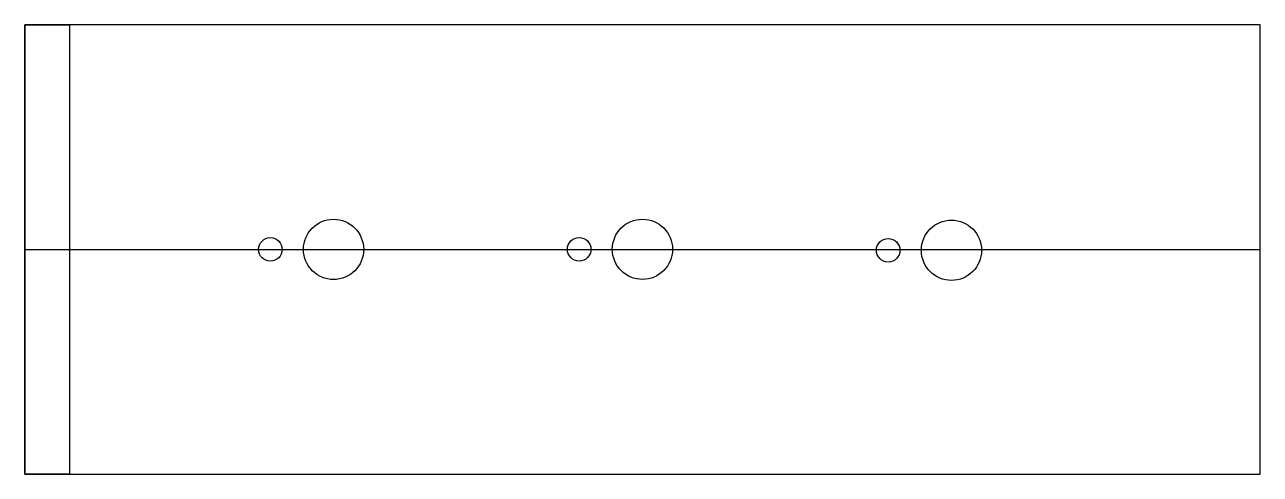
# Model space of a CAD drawing. Header units: inches. Extents: x -5.7 to -0.2, y -0.2 to 1.8.
import ezdxf

# ---------------------------------------------------------------- set-up
doc = ezdxf.new("R2010")
doc.units = ezdxf.units.IN
doc.layers.get('0').update_dxf_attribs({"linetype": 'CONTINUOUS'})

msp = doc.modelspace()

# ---------------------------------------------------------------- linework, layer by layer
for p, q in [((-5.7, 0.8), (-4.325, 0.8)), ((-4.325, 0.8), (-2.95, 0.8)), ((-2.95, 0.8), (-1.575, 0.8)), ((-1.575, 0.8), (-0.2, 0.8))]:
    msp.add_line(p, q)
for points in [[(-5.5, 1.8), (-5.5, -0.2), (-5.7, -0.2), (-5.7, 1.8)], [(-0.2, 1.8), (-5.7, 1.8), (-5.7, -0.2), (-0.2, -0.2)]]:
    msp.add_lwpolyline(points, close=True)
for centre, radius in [((-4.3251, 0.8004), 0.134), ((-2.9503, 0.8009), 0.134), ((-1.5748, 0.7965), 0.134), ((-4.6066, 0.8004), 0.0525), ((-3.2318, 0.8009), 0.0525), ((-1.8563, 0.7965), 0.0525)]:
    msp.add_circle(centre, radius)

doc.saveas('drawing.dxf')
